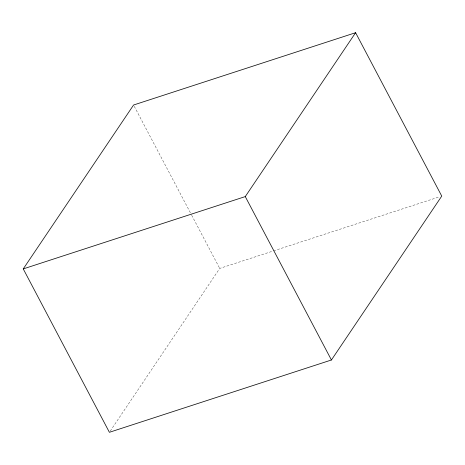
<?xml version="1.0" encoding="UTF-8"?>
<svg xmlns="http://www.w3.org/2000/svg" width="465" height="465" viewBox="0 0 465 465"><rect width="100%" height="100%" fill="white"/><g stroke="black" fill="none" stroke-linecap="round" stroke-linejoin="round"><path stroke-width="0.35" stroke-dasharray="2.33 1.74" d="M110.211 431.096L219.724 268.41L272.821 251.117M273.507 250.891L439.681 196.771M134.251 106.293L191.347 214.586M191.685 215.225L219.724 268.41"/><path stroke-width="0.7" d="M23.25 268.904L133.577 105.014L355.603 32.701L441.75 196.096L331.423 359.986L109.397 432.299L23.25 268.904L245.276 196.59L355.603 32.701M245.276 196.59L331.423 359.986"/></g></svg>
